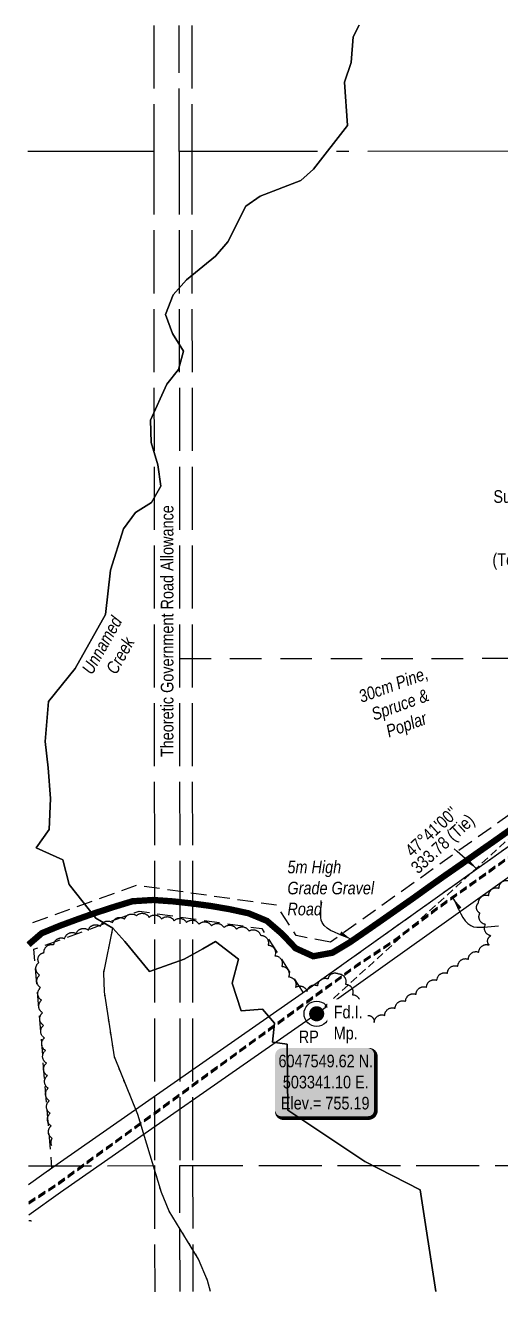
# Model space of a CAD drawing. Extents: x 502889 to 504469, y 6047329 to 6049017.
# Drawn here: x 503110 to 503487, y 6047329 to 6048334 of the extents above; entities that cross this region are included whole.
import ezdxf
from ezdxf.enums import TextEntityAlignment as Align

# ---------------------------------------------------------------- set-up
doc = ezdxf.new("R2010")
doc.units = 0
doc.header["$LTSCALE"] = 5
doc.header["$PDMODE"] = 34
doc.header["$PDSIZE"] = 0.03
for name, pattern in [('0', [1, 1, 0]), ('foc-ACCESSROAD', [3.75, 2.5, -1.25]), ('foc-LSD', [8, 5, -3]), ('foc-QUARTERLINE', [33, 25, -3, 2, -3]), ('foc-TIELINE', [1.875, 1.25, -0.625]), ('foc-UNSURVEYED', [12.5, 10, -2.5]), ('foc-WHEELTRACKS', [2, 0.4, -1.6]), ('UG_PIPE', [1.875, 1.25, -0.625])]:
    doc.linetypes.add(name, pattern=pattern)
doc.layers.get('Defpoints').update_dxf_attribs({"color": 9})
for name, color, linetype in [('35', 37, 'Continuous'), ('AS-PIPE-UG', 44, 'UG_PIPE'), ('AS-PIPE-UG-T', 44, 'Continuous'), ('AS-ROADS', 254, 'Continuous'), ('C-AR', 13, 'foc-ACCESSROAD'), ('C-RW', 13, 'Continuous'), ('DETAIL-T', 7, 'Continuous'), ('L-BD', 7, 'Continuous'), ('L-MON', 1, 'Continuous'), ('L-QSEC', 8, 'foc-QUARTERLINE'), ('L-ROAD-T', 7, 'Continuous'), ('L-SECQ', 8, 'foc-QUARTERLINE'), ('L-SECTION-LSD', 7, 'foc-LSD'), ('L-TIE', 7, 'foc-TIELINE'), ('L-USEC', 7, 'foc-UNSURVEYED'), ('T-BUSH', 110, '0'), ('T-BUSH-T', 110, 'Continuous'), ('T-CREEK', 160, 'Continuous'), ('T-WATER-P3', 160, 'foc-WHEELTRACKS'), ('T-WATER-T', 170, 'Continuous')]:
    doc.layers.add(name, color=color, linetype=linetype)
for name, color, linetype, lineweight in [('AS-GENERAL', 48, 'Continuous', 18), ('C-AR-T', 13, 'Continuous', 9), ('C-RW-T', 13, 'Continuous', 9), ('C-WS-T', 13, 'Continuous', 9)]:
    doc.layers.add(name, color=color, linetype=linetype, lineweight=lineweight)
doc.styles.add('80', font='', dxfattribs={"height": 10})
doc.styles.add('80CG', font='', dxfattribs={"height": 10})
doc.styles.add('80L', font='', dxfattribs={"height": 10})
doc.styles.add('foc-LtypeFont', font='', dxfattribs={"height": 7.35})
doc.styles.get('80').set_extended_font_data('Arial Narrow')
doc.styles.get('80CG').set_extended_font_data('Arial Narrow')
doc.styles.get('80L').set_extended_font_data('Arial Narrow')
doc.styles.get('foc-LtypeFont').set_extended_font_data('Arial Narrow')
doc.linetypes.add('foc-TOPO-flowdirection-NOLINE', pattern='A,0,[">",foc-LtypeFont,S=0.3,R=0,X=0,Y=-0.945],-20,[">",foc-LtypeFont,S=0.3,R=0,X=0,Y=-0.945],0', length=20)
doc.dimstyles.new('Compass 5 000', dxfattribs={"dimscale": 5, "dimtxt": 9, "dimasz": 2, "dimexe": 0.2, "dimexo": 0.0625, "dimgap": 0.5, "dimtad": 0, "dimtih": 1, "dimtoh": 1, "dimzin": 0, "dimdsep": 46, "dimtxsty": '80CG', "dimcen": 0.1, "dimse1": 1, "dimse2": 1, "dimclrd": 256, "dimclrt": 256, "dimaunit": 1, "dimadec": 4, "dimazin": 0, "dimtfac": 0.06, "dimtofl": 0, "dimtmove": 0, "dimatfit": 1, "dimfxl": 0.2, "dimtolj": 1, "dimtzin": 0, "dimlwd": -1, "dimarcsym": 0})

# ---------------------------------------------------------------- blocks, each defined once
blk = doc.blocks.new('*D485')
at = {"layer": 'C-AR-T', "transparency": 16777216}
for p, q in [((503798.9, 6047936.7), (503793.1, 6047944.9)), ((503822.1, 6047904.1), (503837.5, 6047882.5)), ((503837.5, 6047882.5), (503847.5, 6047882.5))]:
    blk.add_line(p, q, dxfattribs=at)
for points in [[(503800.3, 6047937.7), (503797.6, 6047935.7), (503804.7, 6047928.6)], [(503823.5, 6047905.1), (503820.8, 6047903.2), (503816.3, 6047912.3)]]:
    blk.add_solid(points, dxfattribs=at)
at = {"layer": 'Defpoints', "color": 0, "transparency": 16777216}
for p in [(503816.3, 6047912.3), (503467.3, 6047688.5), (503478.9, 6047672.2)]:
    blk.add_point(p, dxfattribs=at)
at = {"layer": 'C-AR-T', "transparency": 16777216, "insert": (503881.8, 6047882.5), "char_height": 10, "attachment_point": 5, "style": '80CG'}
blk.add_mtext('\\A1;Murphy\\P20.00 A/R\\PLOC 180650', dxfattribs=at)
blk = doc.blocks.new('fdia')
at = {"color": 255, "const_width": 1}
blk.add_lwpolyline([(-0.5, 0, 1), (0.5, 0, 1)], format="xyb", close=True, dxfattribs=at)
blk = doc.blocks.new('Fdiaa')
blk.add_blockref('fdia', (0, 0))
blk = doc.blocks.new('fdib')
at = {"color": 1, "const_width": 1.6}
blk.add_lwpolyline([(-0.4, 0, 1), (0.4, 0, 1)], format="xyb", close=True, dxfattribs=at)
at = {"color": 1}
blk.add_circle((0, 0), 0.8, dxfattribs=at)
blk = doc.blocks.new('Fdibb')
blk.add_blockref('fdib', (0, 0))
blk = doc.blocks.new('fdicc')
for name in ['Fdibb', 'Fdiaa']:
    blk.add_blockref(name, (0, 0))
blk = doc.blocks.new('FDI')
blk.add_blockref('fdicc', (0, 0))
blk = doc.blocks.new('*D500')
at = {"layer": 'C-RW-T', "transparency": 16777216}
for p, q in [((503510.4, 6047706.9), (503504.6, 6047715)), ((503533.6, 6047674.3), (503541.3, 6047663.4)), ((503541.3, 6047663.4), (503551.3, 6047663.4))]:
    blk.add_line(p, q, dxfattribs=at)
for points in [[(503511.7, 6047707.8), (503509, 6047705.9), (503516.2, 6047698.7)], [(503534.9, 6047675.3), (503532.2, 6047673.3), (503527.8, 6047682.4)]]:
    blk.add_solid(points, dxfattribs=at)
at = {"layer": 'Defpoints', "color": 0, "transparency": 16777216}
for p in [(503527.8, 6047682.4), (503390.2, 6047609.1), (503401.8, 6047592.8)]:
    blk.add_point(p, dxfattribs=at)
at = {"layer": 'C-RW-T', "transparency": 16777216, "insert": (503590.9, 6047663.4), "char_height": 10, "attachment_point": 5, "style": '80CG'}
blk.add_mtext('\\A1;Murphy\\P20.00 P/L R/W\\PPLA 180883', dxfattribs=at)
blk = doc.blocks.new('*U497')
h = blk.add_hatch(color=254)
edge = h.paths.add_edge_path()
edge.add_line((-34, -28.5), (34, -28.5))
edge.add_arc((34, -22.5), 6, 270, 360)
edge.add_line((40, -22.5), (40, 21))
edge.add_arc((34, 21), 6, 0, 90)
edge.add_line((34, 27), (-34, 27))
edge.add_arc((-34, 21), 6, 90, 180)
edge.add_line((-40, 21), (-40, -22.5))
edge.add_arc((-34, -22.5), 6, 180, 270)
at = {"color": 1, "flags": 128}
blk.add_lwpolyline([(-34, -28.5, 3, 3, 0), (34, -28.5, 3, 3, 0.414214), (40, -22.5, 3, 3, 0), (40, 21, 3, 0, 0.414214), (34, 27, 0, 0, 0), (-34, 27, 0, 0, 0.414214), (-40, 21, 0, 0, 0), (-40, -22.5, 0, 3, 0.414214)], format="xyseb", close=True, dxfattribs=at)
blk.add_lwpolyline([(5.1, 16.3, 0, 10, 0), (0, 0, 5, 5, 0)], format="xyseb", dxfattribs=at)
at = {"color": 1, "style": '80'}
blk.add_attdef('ENTER_TEXT_001', (-36, -5), '', height=10, dxfattribs=at)
blk = doc.blocks.new('*U501')
at = {"layer": '35', "color": 3}
blk.add_circle((0, 0), 10, dxfattribs=at)
at = {"layer": '35', "color": 3, "style": '80'}
blk.add_attdef('RP_001', (-14.2, -23.3), '', height=10, dxfattribs=at)

msp = doc.modelspace()

# ---------------------------------------------------------------- linework, layer by layer
at = {"layer": 'AS-PIPE-UG', "flags": 128}
for points in [[(503112.573, 6047400.38), (503134.594, 6047414.717), (503373.225, 6047588.949), (503400.697, 6047607.026), (503434.994, 6047632.717), (503477.809, 6047663.273), (503515.403, 6047690.039), (503556.075, 6047718.861), (503603.84, 6047752.215), (503650.235, 6047784.32), (503694.485, 6047816.08), (503740.627, 6047849.599), (503791.036, 6047886.344), (503847.845, 6047925.325), (503891.449, 6047959.375), (504052.174, 6048069.206), (504079.908, 6048090.284), (504087.317, 6048095.683), (504088.728, 6048096.712), (504090.395, 6048094.922), (504092.738, 6048091.908), (504094.931, 6048089.11), (504095.962, 6048089.602), (504101.445, 6048093.533), (504105.15, 6048096.21)], [(503112.574, 6047399.653), (503134.94, 6047414.215), (503373.573, 6047588.448), (503401.048, 6047606.527), (503435.354, 6047632.225), (503478.163, 6047662.777), (503515.756, 6047689.542), (503556.426, 6047718.362), (503604.188, 6047751.714), (503650.586, 6047783.822), (503694.842, 6047815.586), (503740.986, 6047849.106), (503791.388, 6047885.846), (503848.205, 6047924.833), (503891.809, 6047958.883), (504052.531, 6048068.711), (504080.272, 6048089.795), (504087.676, 6048095.19), (504088.65, 6048095.901), (504089.93, 6048094.526), (504092.257, 6048091.533), (504094.753, 6048088.349), (504096.273, 6048089.075), (504101.801, 6048093.038), (504105.507, 6048095.716)], [(503112.574, 6047398.926), (503135.287, 6047413.713), (503373.92, 6047587.947), (503401.398, 6047606.028), (503435.714, 6047631.733), (503478.517, 6047662.28), (503516.109, 6047689.045), (503556.777, 6047717.864), (503604.536, 6047751.214), (503650.937, 6047783.323), (503695.199, 6047815.091), (503741.344, 6047848.613), (503791.74, 6047885.348), (503848.566, 6047924.341), (503892.169, 6047958.39), (504052.887, 6048068.217), (504080.868, 6048089.06)]]:
    msp.add_lwpolyline(points, dxfattribs=at)
at = {"layer": 'AS-ROADS', "const_width": 5, "flags": 128}
msp.add_lwpolyline([(503494.267, 6047695.272), (503481.358, 6047686.141), (503468.452, 6047677.131), (503456.075, 6047668.391), (503443.056, 6047659.363), (503430.645, 6047650.585), (503418.349, 6047641.736), (503405.435, 6047632.705), (503392.414, 6047623.583), (503379.636, 6047614.697), (503367.094, 6047606.088), (503353.611, 6047598.034), (503338.374, 6047595.233), (503324.416, 6047601.56), (503313.523, 6047613.059), (503301.621, 6047623.279), (503287.161, 6047629.267), (503272.25, 6047632.502), (503257.344, 6047635.074), (503242.065, 6047637.117), (503226.985, 6047638.771), (503211.257, 6047639.873), (503194.971, 6047638.865), (503180.278, 6047634.388), (503165.555, 6047629.603), (503151.398, 6047624.61), (503137.226, 6047619.39), (503122.957, 6047613.511), (503112.411, 6047604.416)], dxfattribs=at)
at = {"layer": 'C-AR', "flags": 128}
for points in [[(504136.388, 6048164.573), (504081.586, 6048125.59), (503351.98, 6047606.428)], [(503112.562, 6047414.318), (503126.397, 6047424.158), (503131.077, 6047427.424), (503116.766, 6047600.896), (503200.202, 6047630.986), (503297.488, 6047617.161), (503330.261, 6047566.44), (504093.176, 6048109.303), (504136.412, 6048140.059)], [(503351.98, 6047606.428), (503324.868, 6047611.628), (503309.338, 6047635.677), (503198.109, 6047651.47), (503112.399, 6047620.56)]]:
    msp.add_lwpolyline(points, dxfattribs=at)
msp.add_lwpolyline([(503330.261, 6047566.44), (503330.261, 6047566.44)], close=True, dxfattribs=at)
at = {"layer": 'C-RW', "flags": 128}
for points in [[(503112.562, 6047414.318), (503126.397, 6047424.158), (503329.512, 6047565.906), (504093.176, 6048109.303), (504041.064, 6048182.589), (504057.325, 6048194.161), (504109.476, 6048120.874), (504136.412, 6048140.041)], [(504136.436, 6048115.548), (504104.736, 6048092.995), (503341.101, 6047549.619), (503137.91, 6047407.816), (503112.581, 6047389.802)]]:
    msp.add_lwpolyline(points, dxfattribs=at)
at = {"layer": 'L-QSEC'}
msp.add_line((504001.745, 6048234.064), (503231.982, 6048233.454), dxfattribs=at)
at = {"layer": 'L-SECQ'}
msp.add_line((503211.862, 6048233.439), (503111.914, 6048233.359), dxfattribs=at)
msp.add_line((503211.862, 6048233.439), (503111.914, 6048233.359), dxfattribs=at)
at = {"layer": 'L-SECTION-LSD'}
msp.add_line((503232.294, 6047831.325), (504036.762, 6047831.962), dxfattribs=at)
at = {"layer": 'L-TIE'}
msp.add_line((503587.784, 6047774.218), (503341.101, 6047549.619), dxfattribs=at)
at = {"layer": 'L-USEC'}
for p, q in [((503211.783, 6048333.387), (503211.862, 6048233.439)), ((503231.982, 6048233.454), (503231.901, 6048333.403)), ((503241.956, 6048333.411), (503242.037, 6048233.462)), ((503211.862, 6048233.439), (503212.499, 6047429.18)), ((503231.982, 6048233.454), (503232.619, 6047429.196)), ((503242.037, 6048233.462), (503242.674, 6047429.203)), ((503112.55, 6047429.1), (503212.499, 6047429.18)), ((503212.499, 6047429.18), (503212.578, 6047329.231)), ((503232.605, 6047429.196), (504037.153, 6047429.833)), ((503232.685, 6047329.247), (503232.605, 6047429.196)), ((503242.674, 6047429.203), (503242.753, 6047329.255))]:
    msp.add_line(p, q, dxfattribs=at)
at = {"layer": 'T-BUSH', "flags": 128}
for points in [[(503130.949, 6047445.055, -0.26982178), (503131.229, 6047450.739, -0.52056705), (503130.465, 6047460.705, -0.52056705), (503129.701, 6047470.67, -0.52056705), (503128.937, 6047480.636, -0.52056705), (503128.174, 6047490.602, -0.52056705), (503127.41, 6047500.567, -0.52056705), (503126.646, 6047510.533, -0.52056705), (503125.882, 6047520.498, -0.52056705), (503125.119, 6047530.464, -0.52056705), (503124.355, 6047540.43, -0.52056705), (503123.591, 6047550.395, -0.52056705), (503122.828, 6047560.361, -0.52056705), (503122.064, 6047570.327, -0.52056705), (503121.3, 6047580.292, -0.52056705), (503120.536, 6047590.258, -0.52056705), (503124.739, 6047598.083, -0.52056705), (503132.509, 6047604.37, -0.52056705), (503141.199, 6047609.223, -0.52056705), (503150.346, 6047613.175, -0.52056705), (503159.916, 6047616.057, -0.52056705), (503169.487, 6047618.939, -0.52056705), (503179.057, 6047621.821, -0.52056705), (503188.627, 6047624.703, -0.52056705), (503198.215, 6047627.362, -0.52056705), (503208.119, 6047626.018, -0.52056705), (503218.023, 6047624.673, -0.52056705), (503227.927, 6047623.329, -0.52056705), (503237.831, 6047621.984, -0.52056705), (503247.735, 6047620.64, -0.52056705), (503257.639, 6047619.295, -0.52056705), (503267.543, 6047617.951, -0.52056705), (503277.447, 6047616.606, -0.52056705), (503287.351, 6047615.261, -0.52056705), (503296.502, 6047611.832, -0.52056705), (503302.53, 6047604.048, -0.52056705), (503307.961, 6047595.657, -0.52056705), (503313.392, 6047587.267, -0.52056705), (503318.823, 6047578.876, -0.52056705), (503324.254, 6047570.486, -0.52056705), (503333.489, 6047567.395, -0.52056705), (503341.993, 6047571.8, -0.52056705), (503350.297, 6047577.362, -0.52056705), (503358.29, 6047581.344, -0.52056705), (503363.867, 6047573.05, -0.52056705), (503369.445, 6047564.757, -0.52056705), (503375.023, 6047556.463, -0.52056705), (503380.601, 6047548.169, -0.52056705), (503386.753, 6047542.799, -0.52056705), (503395.052, 6047548.367, -0.52056705), (503403.352, 6047553.936, -0.52056705), (503411.652, 6047559.504, -0.52056705), (503419.952, 6047565.073, -0.52056705), (503428.252, 6047570.642, -0.52056705), (503436.552, 6047576.21, -0.52056705), (503444.852, 6047581.779, -0.52056705), (503453.151, 6047587.348, -0.52056705), (503461.451, 6047592.916, -0.52056705), (503469.751, 6047598.485, -0.52056705), (503478.051, 6047604.054, -0.52056705), (503479.377, 6047611.501, -0.52056705), (503474.997, 6047620.485, -0.52056705), (503470.617, 6047629.469, -0.52056705), (503469.533, 6047637.619, -0.52056705), (503477.66, 6047643.436, -0.52056705), (503485.787, 6047649.254, -0.52056705), (503493.914, 6047655.072, -0.52056705), (503502.041, 6047660.89, -0.52056705), (503510.169, 6047666.708, -0.52056705), (503518.296, 6047672.526, -0.52056705), (503526.423, 6047678.344, -0.52056705), (503534.55, 6047684.161, -0.52056705), (503542.677, 6047689.979, -0.52056705), (503550.804, 6047695.797, -0.52056705), (503558.931, 6047701.615, -0.52056705), (503567.058, 6047707.433, -0.52056705), (503575.185, 6047713.251, -0.52056705), (503583.313, 6047719.069, -0.52056705), (503591.44, 6047724.886, -0.52056705), (503599.567, 6047730.704, -0.52056705), (503607.694, 6047736.522, -0.52056705), (503615.821, 6047742.34, -0.52056705), (503623.948, 6047748.158, -0.52056705), (503632.075, 6047753.976, -0.52056705), (503640.202, 6047759.794, -0.52056705), (503648.33, 6047765.611, -0.52056705), (503656.457, 6047771.429, -0.52056705), (503664.584, 6047777.247, -0.52056705), (503672.711, 6047783.065, -0.52056705), (503680.838, 6047788.883, -0.52056705), (503688.965, 6047794.701, -0.52056705), (503697.092, 6047800.518, -0.52056705), (503705.243, 6047806.303, -0.52056705), (503713.425, 6047812.043, -0.52056705), (503721.607, 6047817.784, -0.52056705), (503729.789, 6047823.524, -0.52056705), (503737.971, 6047829.265, -0.52056705), (503746.153, 6047835.005, -0.52056705), (503754.335, 6047840.746, -0.52056705), (503762.517, 6047846.486, -0.52056705), (503770.699, 6047852.227, -0.52056705), (503778.881, 6047857.967, -0.52056705), (503787.063, 6047863.708, -0.52056705), (503795.245, 6047869.448, -0.52056705), (503803.427, 6047875.188, -0.52056705), (503811.609, 6047880.929, -0.52056705), (503819.79, 6047886.669, -0.52056705), (503827.972, 6047892.41, -0.52056705), (503836.154, 6047898.15, -0.52056705), (503844.336, 6047903.891, -0.52056705), (503852.518, 6047909.631, -0.52056705), (503860.7, 6047915.372, -0.52056705), (503869.103, 6047914.652, -0.52056705), (503877.675, 6047910.362, -0.52056705), (503886.438, 6047915.17, -0.52056705), (503895.201, 6047919.978, -0.52056705), (503903.963, 6047924.785, -0.52056705), (503912.726, 6047929.593, -0.52056705), (503913.353, 6047936.615, -0.52056705), (503908.237, 6047945.201, -0.52056705), (503903.12, 6047953.787, -0.52056705), (503898.004, 6047962.373, -0.52056705), (503900.82, 6047969.279, -0.52056705), (503908.978, 6047975.053, -0.52056705), (503917.136, 6047980.827, -0.52056705), (503925.295, 6047986.601, -0.52056705), (503933.453, 6047992.376, -0.52056705), (503941.611, 6047998.15, -0.52056705), (503949.769, 6048003.924, -0.27162485), (503952.865, 6048009.265)], [(503112.585, 6047385.744, -0.09099055), (503114.761, 6047385.409)]]:
    msp.add_lwpolyline(points, format="xyb", dxfattribs=at)
at = {"layer": 'T-CREEK', "flags": 128}
for points in [[(503374.899, 6048333.516), (503370, 6048324.275), (503368.473, 6048303.966), (503363.308, 6048288.491), (503365.636, 6048254.066), (503338.68, 6048219.45), (503328.425, 6048210.34), (503296.172, 6048198.133), (503284.867, 6048190.01), (503270.559, 6048161.841), (503260.942, 6048150.339), (503237.848, 6048131.713), (503227.332, 6048119.677), (503221.273, 6048104.285), (503226.655, 6048089.17), (503235.548, 6048075.165), (503231.364, 6048060.665), (503222.231, 6048048.925), (503209.222, 6048020.464), (503209.861, 6048002.727), (503215.001, 6047984.844), (503217.495, 6047967.984), (503209.959, 6047954.959), (503197.297, 6047947.087), (503187.705, 6047934.13), (503177.374, 6047901.438), (503173.525, 6047866.314), (503149.457, 6047823.356), (503128.252, 6047797.141), (503125.734, 6047765.598), (503128.041, 6047744.745), (503129.88, 6047720.377), (503128.823, 6047695.665), (503118.446, 6047681.296), (503139.715, 6047671.708), (503144.825, 6047652.07), (503165.739, 6047625.56), (503179.446, 6047617.585), (503188.793, 6047606.819), (503208.37, 6047583.037), (503235.849, 6047592.982), (503250.844, 6047601.245), (503260.818, 6047606.878), (503279.103, 6047592.933), (503273.986, 6047573.994), (503281.288, 6047552.037), (503298.003, 6047553.156), (503307.531, 6047542.194), (503306.093, 6047527.1), (503317.73, 6047525.595), (503318.337, 6047473.187), (503379.309, 6047432.367), (503423.091, 6047409.898), (503435.54, 6047329.407)], [(503374.899, 6048333.516), (503370, 6048324.275), (503368.473, 6048303.966), (503363.308, 6048288.491), (503365.636, 6048254.066), (503338.68, 6048219.45), (503328.425, 6048210.34), (503296.172, 6048198.133), (503284.867, 6048190.01), (503270.559, 6048161.841), (503260.942, 6048150.339), (503240.078, 6048133.512)]]:
    msp.add_lwpolyline(points, dxfattribs=at)
at = {"layer": 'T-CREEK', "linetype": 'foc-TOPO-flowdirection-NOLINE', "flags": 128}
for points in [[(503435.54, 6047329.407), (503423.091, 6047409.898), (503379.309, 6047432.367), (503318.337, 6047473.187), (503317.73, 6047525.595), (503306.093, 6047527.1), (503307.531, 6047542.194), (503298.003, 6047553.156), (503281.288, 6047552.037), (503273.986, 6047573.994), (503279.103, 6047592.933), (503260.818, 6047606.878), (503250.844, 6047601.245), (503235.849, 6047592.982), (503208.37, 6047583.037), (503188.793, 6047606.819), (503179.446, 6047617.585), (503165.739, 6047625.56), (503144.825, 6047652.07), (503139.715, 6047671.708), (503118.446, 6047681.296), (503128.823, 6047695.665), (503129.88, 6047720.377), (503128.041, 6047744.745), (503125.734, 6047765.598), (503128.252, 6047797.141), (503149.457, 6047823.356), (503173.525, 6047866.314), (503177.374, 6047901.438), (503187.705, 6047934.13), (503197.297, 6047947.087), (503209.959, 6047954.959), (503217.495, 6047967.984), (503215.001, 6047984.844), (503209.861, 6048002.727), (503209.222, 6048020.464), (503222.231, 6048048.925), (503231.364, 6048060.665), (503235.548, 6048075.165), (503226.655, 6048089.17), (503221.273, 6048104.285), (503227.332, 6048119.677), (503237.848, 6048131.713), (503260.942, 6048150.339), (503270.559, 6048161.841), (503284.867, 6048190.01), (503296.172, 6048198.133), (503328.425, 6048210.34), (503338.68, 6048219.45), (503365.636, 6048254.066), (503363.308, 6048288.491), (503368.473, 6048303.966), (503370, 6048324.275), (503374.899, 6048333.516)], [(503256.928, 6047329.266), (503254.459, 6047338.188), (503247.435, 6047355.034), (503224.125, 6047393), (503217.855, 6047407.848), (503199.256, 6047469.672), (503180.568, 6047515.535), (503172.616, 6047567.114), (503172.091, 6047582.1), (503179.446, 6047617.585)]]:
    msp.add_lwpolyline(points, dxfattribs=at)
at = {"layer": 'T-WATER-P3', "flags": 128}
msp.add_lwpolyline([(503256.928, 6047329.266), (503254.459, 6047338.188), (503247.435, 6047355.034), (503224.125, 6047393), (503217.855, 6047407.848), (503199.256, 6047469.672), (503180.568, 6047515.535), (503172.616, 6047567.114), (503172.091, 6047582.1), (503179.446, 6047617.585)], dxfattribs=at)

# ---------------------------------------------------------------- block references
at = {"layer": 'C-RW-T', "color": 5}
msp.add_blockref('*U501', (503341.101, 6047549.619), dxfattribs=at).add_auto_attribs({'RP_001': 'RP'})
at = {"layer": 'DETAIL-T'}
ref = msp.add_blockref('*U497', (503348.063, 6047495.396), dxfattribs=dict(at, xscale=0.999484000000005, yscale=0.999484000000005, zscale=0.999484000000005))
ref.add_attrib('ENTER_TEXT_001', '6047549.62 N.', (503310.786, 6047507.162), dxfattribs={"layer": '0', "color": 1, "height": 9.99484, "style": '80'})
ref.add_attrib('ENTER_TEXT_002', '503341.10 E.', (503314.26, 6047490.463), dxfattribs={"layer": '0', "color": 1, "height": 9.99484, "style": '80'})
ref.add_attrib('ENTER_TEXT_003', 'Elev.= 755.19', (503312.692, 6047473.764), dxfattribs={"layer": '0', "color": 1, "height": 9.99484, "style": '80'})
at = {"layer": 'L-MON', "color": 2, "xscale": 5.000000000000012, "yscale": 5.000000000000012, "zscale": 5.000000000000012}
msp.add_blockref('FDI', (503341.101, 6047549.619), dxfattribs=at)

# ---------------------------------------------------------------- texts
at = {"layer": 'AS-GENERAL', "insert": (503317.902, 6047671.011), "char_height": 10, "attachment_point": 1, "style": '80L'}
msp.add_mtext_dynamic_manual_height_columns('{\\fArial Narrow|b0|i1|c0|p34;5m High Grade Gravel Road}', width=77.28281, gutter_width=50, heights=[0], dxfattribs=at)
at = {"layer": 'C-WS-T', "insert": (503480.498, 6047981.493), "char_height": 10, "attachment_point": 1, "style": '80L'}
msp.add_mtext_dynamic_manual_height_columns('\\pi26.29169;Murphy\\P\\pi0.82444;Surface Materials\\P\\pi12.8333;RSC 180027\\P\\pi22.37287;(Expired)\\P\\pi0.08092;(To be Cancelled)', width=89.82759, gutter_width=50, heights=[0], dxfattribs=at)
at = {"layer": 'L-BD', "style": '80L'}
for s, height, p in [("47°41'00''", 9.9949, (503432.277, 6047694.143)), ('333.78 (Tie)', 9.99487, (503441.866, 6047683.611))]:
    msp.add_text(s, height=height, rotation=42.3171, dxfattribs=at).set_placement(p, align=Align.MIDDLE)
at = {"layer": 'L-ROAD-T', "insert": (503217.422, 6047853.047), "char_height": 9.99487, "width": 251.77876, "attachment_point": 2, "rotation": 90, "style": '80L'}
msp.add_mtext('Theoretic Government Road Allowance', dxfattribs=at)
at = {"layer": 'T-BUSH-T', "insert": (503362.644, 6047801.64), "char_height": 9.99487, "attachment_point": 1, "rotation": 20, "style": '80L'}
msp.add_mtext_dynamic_manual_height_columns('\\pi11.30653;{\\fArial Narrow|b0|i1|c0|p34;30cm Pine, \\P\\pi16.00057;Spruce & \\P\\pi22.28657;Poplar}', width=78.10981, gutter_width=50, heights=[0], dxfattribs=at)
at = {"layer": 'T-WATER-T', "insert": (503152.175, 6047819.191), "char_height": 9.99487, "attachment_point": 1, "rotation": 60.739391, "style": '80L'}
msp.add_mtext_dynamic_manual_height_columns('\\pi4.10584;{\\fArial Narrow|b0|i1|c0|p34;Unnamed\\P\\pi13.5962;Creek}', width=57.29972, gutter_width=50, heights=[0], dxfattribs=at)

# ---------------------------------------------------------------- dimensions: what is measured, and where the dimension line sits
at = {"layer": 'C-AR-T'}
dim = msp.add_linear_dim(base=(503816.335, 6047912.27), p1=(503467.335, 6047688.48), p2=(503478.93, 6047672.185), angle=305.434281, text='Murphy\\P20.00 A/R\\PLOC 180650', dimstyle='Compass 5 000', dxfattribs=at)
dim.commit()
dim.dimension.update_dxf_attribs({"geometry": '*D485', "text_midpoint": (503881.78, 6047882.54), "dimtype": 161})
at = {"layer": 'C-RW-T', "color": 5}
dim = msp.add_linear_dim(base=(503527.774, 6047682.449), p1=(503390.175, 6047609.072), p2=(503401.764, 6047592.785), angle=305.434327, text='Murphy\\P20.00 P/L R/W\\PPLA 180883', dimstyle='Compass 5 000', dxfattribs=at)
dim.commit()
dim.dimension.update_dxf_attribs({"geometry": '*D500', "text_midpoint": (503590.862, 6047663.408), "dimtype": 161})

# ---------------------------------------------------------------- leaders
at = {"layer": 'AS-GENERAL', "path_type": 1}
msp.add_leader([(503368.499, 6047608.429), (503345.4, 6047622.01), (503344.696, 6047639.417)], dimstyle='Compass 5 000', override={"dimgap": 0.5, "dimtad": 0}, dxfattribs=at)
at = {"layer": 'AS-PIPE-UG-T', "path_type": 1}
msp.add_leader([(503449.179, 6047641.343), (503463.342, 6047619.514), (503485.369, 6047619.275)], dimstyle='Compass 5 000', override={"dimgap": 0.5, "dimtad": 0}, dxfattribs=at)
at = {"layer": 'L-BD', "color": 5, "path_type": 1}
msp.add_leader([(503467.73, 6047664.911), (503450.286, 6047680.372)], dimstyle='Compass 5 000', override={"dimgap": 0.5, "dimtad": 0}, dxfattribs=at)

# ---------------------------------------------------------------- next in the draw order: texts
at = {"layer": 'L-MON', "insert": (503354.599, 6047555.958), "char_height": 9.9948, "attachment_point": 1, "style": '80L', "bg_fill": 2}
msp.add_mtext_dynamic_manual_height_columns('Fd.I. \\PMp.', width=22.03269, gutter_width=50, heights=[0], dxfattribs=at)

doc.saveas('drawing.dxf')
